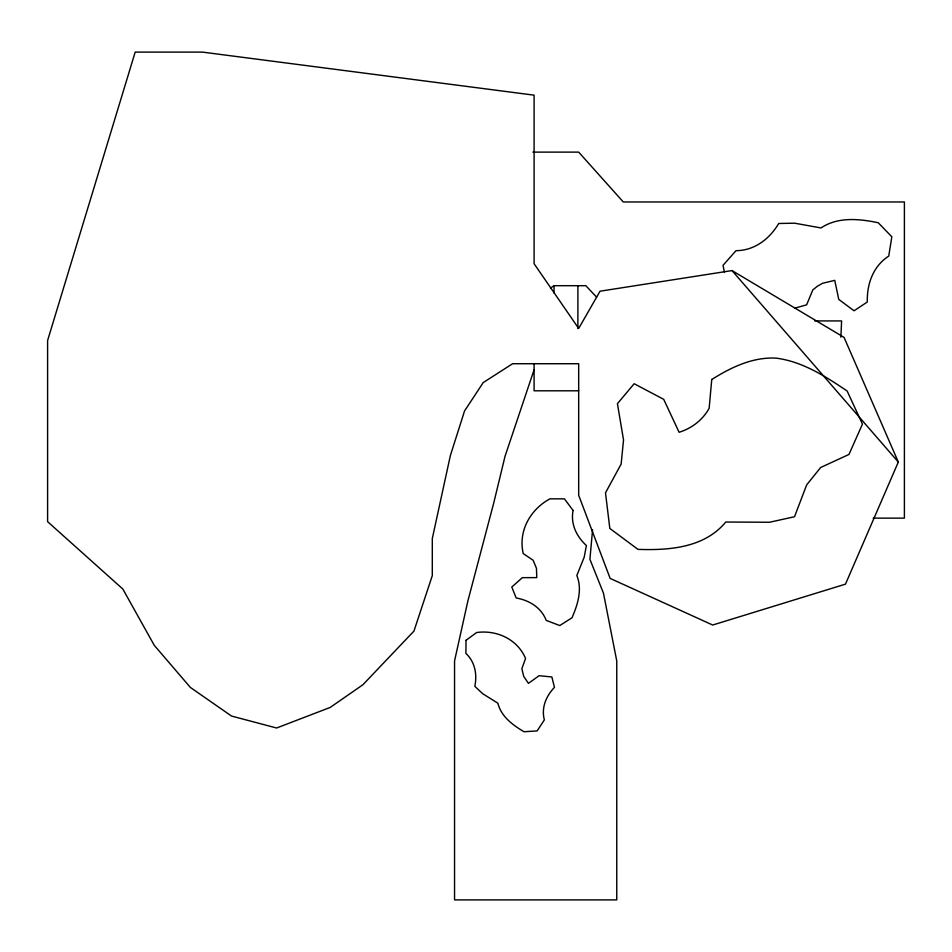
<?xml version="1.0" encoding="UTF-8"?>
<svg xmlns="http://www.w3.org/2000/svg" width="952" height="952" viewBox="0 0 952 952"><rect width="100%" height="100%" fill="white"/><g stroke="black" fill="none" stroke-linecap="round" stroke-linejoin="round"><path stroke-width="1.43" d="M840.902 337.21L841.592 320.931L814.841 320.931M592.56 529.895L589.919 559.288L603.461 593.144L616.753 660.914L616.753 899.89L454.556 899.89L454.556 660.914L467.86 601.057L493.731 503.001L505.06 456.21L534.096 369.733M898.319 462.041L845.471 584.147L712.691 625.024L610.149 578.411L578.685 495.278L578.685 363.723L512.616 363.723L483.235 382.561L464.54 410.978L450.379 455.52L432.303 538.499L432.303 575.591L413.942 631.105L362.867 684.786L330.177 707.443L276.604 728.006L231.526 716.059L190.376 687.439L154.26 645.313L122.844 589.05L47.6 521.66L47.6 340.53L135.184 52.11L202.514 52.11L534.096 95.164L534.096 263.728L578.685 328.464L600.034 291.205L732.005 270.57L844.067 337.389L898.319 462.041L732.005 270.57M550.47 288.111L554.016 285.695L585.837 285.695L596.595 297.167M794.753 308.174L806.653 304.83L812.806 289.896L817.447 286.195L822.576 283.268L834.749 280.352L838.76 299.404L854.051 310.792L867.32 301.998C866.808 283.958 873.103 266.251 888.751 256.076L891.834 236.786L878.244 222.744C859.263 218.817 837.986 216.568 820.993 227.945L794.658 223.196L778.736 223.494C769.478 238.976 754.662 250.531 735.991 250.697L723.032 265.322L724.424 272.153M532.906 152.118L578.685 152.118L623.274 201.967L904.4 201.967L904.4 518.138L873.198 518.138M578.685 390.796L534.096 390.796L534.096 363.723M577.888 285.695L577.888 328.5M554.016 285.695L554.016 293.073M573.092 510.462C570.415 524.016 576.567 536.5 586.396 545.544L584.219 557.122L576.829 575.508C582.529 589.538 577.697 604.627 571.997 617.8L559.776 625.547L546.258 620.418C541.224 607.531 529.336 600.319 516.174 597.975L511.795 587.039L522.351 577.662L536.761 577.614L536.476 568.356L533.144 560.276L523.231 553.564C518.031 531.157 530.252 509.451 549.97 498.824L564.441 498.86L573.092 510.462M466.052 640.268L465.885 653.405C475.096 661.949 477.238 674.409 474.834 686.309L482.628 693.663L497.884 703.231C501.18 716.582 512.795 725.091 524.016 731.743L537.142 730.898L544.342 719.902C541.164 707.752 546.043 696.102 554.469 687.356L551.851 676.967L539.082 675.706L528.455 683.369L523.719 676.408L521.863 668.685L525.563 658.463C517.412 639.208 496.837 629.784 476.666 632.509L466.052 640.268M711.751 379.515L709.157 408.265C702.743 419.963 691.783 428.34 679.109 432.279L663.711 399.352L634.163 383.727L617.42 403.684L623.536 439.931L621.156 464.04L605.496 492.838L609.827 528.443L637.947 549.363C669.054 550.494 704.456 547.864 725.757 522.029L769.537 522.255L794.515 516.734L806.689 484.854L820.648 467.503L848.97 454.449L862.452 424.128L847.149 391.01C825.372 376.326 802.536 361.498 775.916 358.107C752.508 357 731.065 367.329 711.751 379.515"/></g></svg>
